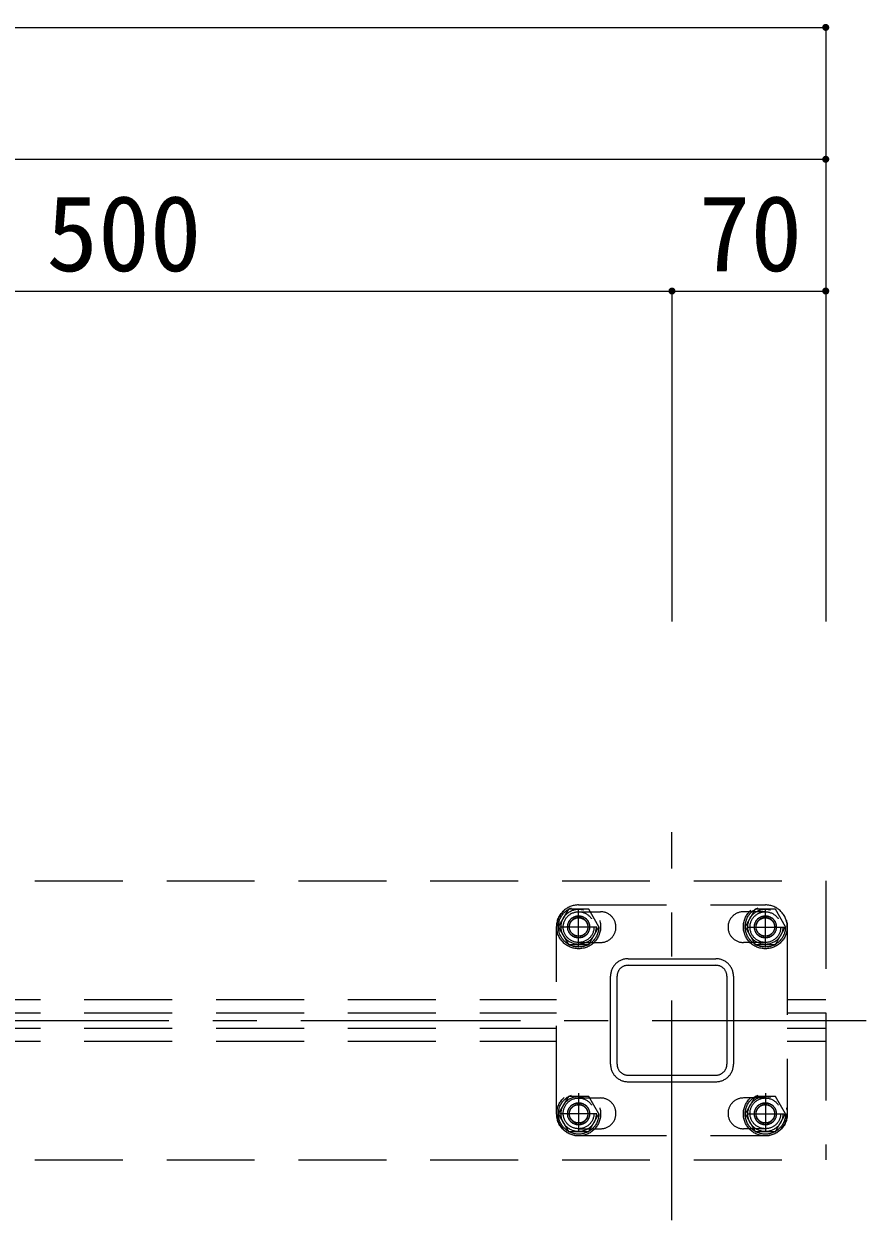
# Model space of a CAD drawing. Units: millimetres, scale not verified, with parts at other scales. Extents: x -10000 to 10000, y -6924 to 6926.
# Drawn here: x 4658 to 5616, y 3830 to 5191 of the extents above; entities that cross this region are included whole.
import ezdxf
from ezdxf.enums import TextEntityAlignment as Align

# ---------------------------------------------------------------- set-up
doc = ezdxf.new("R2010")
doc.units = ezdxf.units.MM
doc.header["$LTSCALE"] = 50
doc.linetypes.add('CHAIN1', pattern=[8, 5, -1, 1, -1])
doc.linetypes.add('DASHED2', pattern=[3, 2, -1])
for name, color, linetype, lineweight in [('0-C_1-7', 7, 'Continuous', 9), ('1-6_2-3', 7, 'DASHED2', 9), ('1-9_寸法', 2, 'DASHED2', 9), ('1-C_2-7', 7, 'Continuous', 9), ('1-E_2-1', 2, 'DASHED2', 9)]:
    doc.layers.add(name, color=color, linetype=linetype, lineweight=lineweight)
doc.styles.add('ＭＳ ゴシック', font='')
doc.styles.get('ＭＳ ゴシック').set_extended_font_data('MS Gothic')

msp = doc.modelspace()

# ---------------------------------------------------------------- linework, layer by layer
at = {"layer": '1-6_2-3'}
for p, q in [((4276.81, 4080.81), (5264.28, 4080.81)), ((5526.78, 4080.81), (5570.53, 4080.81)), ((4276.81, 4065.81), (5264.28, 4065.81)), ((5526.78, 4065.81), (5570.53, 4065.81)), ((4276.81, 4048.31), (5264.28, 4048.31)), ((5526.78, 4048.31), (5570.53, 4048.31)), ((4276.81, 4033.31), (5264.28, 4033.31)), ((5526.78, 4033.31), (5570.53, 4033.31)), ((3320.53, 3898.31), (5570.53, 3898.31))]:
    msp.add_line(p, q, dxfattribs=at)
msp.add_lwpolyline([(3320.53, 4215.81), (5570.53, 4215.81), (5570.53, 3898.31)], dxfattribs=at)
at = {"layer": '1-9_寸法'}
for p, q in [((5300.85, 4183.58), (5277.76, 4183.58)), ((5277.76, 3970.55), (5266.21, 3950.55)), ((5300.85, 3970.55), (5277.76, 3970.55)), ((5312.4, 3950.55), (5300.85, 3970.55)), ((5524.9, 3950.55), (5513.35, 3970.55)), ((5266.21, 3950.55), (5277.76, 3930.55)), ((5300.85, 3930.55), (5312.4, 3950.55)), ((5277.76, 3930.55), (5300.85, 3930.55))]:
    msp.add_line(p, q, dxfattribs=at)
at = {"layer": '1-9_寸法', "color": 3, "linetype": 'CHAIN1'}
msp.add_line((2973.03, 4057.06), (5616.42, 4057.06), dxfattribs=at)
at = {"layer": '1-9_寸法'}
for points in [[(5277.76, 4183.58), (5266.21, 4163.58), (5277.76, 4143.58), (5300.85, 4143.58), (5312.4, 4163.58), (5300.85, 4183.58)], [(5490.26, 4183.58), (5478.71, 4163.58), (5490.26, 4143.58), (5513.35, 4143.58), (5524.9, 4163.58)], [(5524.9, 4163.58), (5513.35, 4183.58), (5490.26, 4183.58)], [(5513.35, 3970.55), (5490.26, 3970.55), (5478.71, 3950.55)], [(5478.71, 3950.55), (5490.26, 3930.55), (5513.35, 3930.55), (5524.9, 3950.55)]]:
    msp.add_lwpolyline(points, dxfattribs=at)
for centre, radius in [((5289.31, 4163.58), 25), ((5289.31, 4163.58), 23), ((5289.31, 4163.58), 20), ((5501.81, 4163.58), 25), ((5501.81, 4163.58), 23), ((5501.81, 4163.58), 20), ((5289.31, 4163.58), 12.5), ((5289.31, 4163.58), 10.62), ((5501.81, 4163.58), 12.5), ((5501.81, 4163.58), 10.62), ((5289.31, 3950.55), 25), ((5501.81, 3950.55), 25), ((5289.31, 3950.55), 23), ((5289.31, 3950.55), 20), ((5289.31, 3950.55), 12.5), ((5501.81, 3950.55), 23), ((5501.81, 3950.55), 20), ((5501.81, 3950.55), 12.5), ((5289.31, 3950.55), 10.62), ((5501.81, 3950.55), 10.62)]:
    msp.add_circle(centre, radius, dxfattribs=at)
at = {"layer": '1-C_2-7', "color": 3}
for p, q in [((3020.53, 5187.14), (5570.53, 5187.14)), ((5570.53, 5187.14), (5570.53, 4845.93)), ((5570.53, 5130.89), (5570.53, 4845.93)), ((3320.53, 5037.14), (5570.53, 5037.14)), ((4145.56, 4887.14), (5395.56, 4887.14)), ((5395.56, 4887.14), (5570.53, 4887.14)), ((5395.56, 4887.14), (5395.56, 4510.91)), ((5570.53, 4887.14), (5570.53, 4510.91))]:
    msp.add_line(p, q, dxfattribs=at)
at = {"layer": '1-C_2-7'}
for points in [[(5566.53, 5187.14), (5567.79, 5190.06), (5570.53, 5187.14)], [(5566.53, 5187.14), (5567.44, 5189.69), (5567.79, 5190.06)], [(5566.53, 5187.14), (5567.15, 5189.28), (5567.44, 5189.69)], [(5566.53, 5187.14), (5566.91, 5188.84), (5567.15, 5189.28)], [(5566.53, 5187.14), (5566.72, 5188.38), (5566.91, 5188.84)], [(5566.53, 5187.14), (5566.6, 5187.89), (5566.72, 5188.38)], [(5566.53, 5187.14), (5566.53, 5187.39), (5566.6, 5187.89)], [(5570.53, 5183.14), (5566.53, 5187.14), (5570.53, 5187.14)], [(5570.28, 5183.15), (5566.53, 5187.14), (5570.53, 5183.14)], [(5569.78, 5183.21), (5566.53, 5187.14), (5570.28, 5183.15)], [(5569.78, 5183.21), (5566.56, 5186.64), (5566.53, 5187.14)], [(5570.53, 5187.14), (5567.79, 5190.06), (5568.18, 5190.38)], [(5570.53, 5187.14), (5568.18, 5190.38), (5568.6, 5190.65)], [(5570.53, 5187.14), (5568.6, 5190.65), (5569.05, 5190.86)], [(5570.53, 5187.14), (5569.05, 5190.86), (5569.53, 5191.02)], [(5570.53, 5187.14), (5569.53, 5191.02), (5570.03, 5191.11)], [(5570.53, 5187.14), (5570.03, 5191.11), (5570.53, 5191.14)], [(5570.53, 5187.14), (5570.53, 5191.14), (5570.78, 5191.13)], [(5570.53, 5187.14), (5570.78, 5191.13), (5574.53, 5187.14)], [(5574.52, 5186.89), (5570.53, 5187.14), (5574.53, 5187.14)], [(5574.46, 5186.39), (5570.53, 5187.14), (5574.52, 5186.89)], [(5574.33, 5185.9), (5570.53, 5187.14), (5574.46, 5186.39)], [(5574.15, 5185.44), (5570.53, 5187.14), (5574.33, 5185.9)], [(5573.9, 5185), (5570.53, 5187.14), (5574.15, 5185.44)], [(5573.61, 5184.59), (5570.53, 5187.14), (5573.9, 5185)], [(5573.27, 5184.22), (5570.53, 5187.14), (5573.61, 5184.59)], [(5572.88, 5183.9), (5570.53, 5187.14), (5573.27, 5184.22)], [(5572.88, 5183.9), (5570.53, 5183.14), (5570.53, 5187.14)], [(5574.53, 5187.14), (5570.78, 5191.13), (5571.28, 5191.07)], [(5574.5, 5187.64), (5571.28, 5191.07), (5571.76, 5190.95)], [(5574.53, 5187.14), (5571.28, 5191.07), (5574.5, 5187.64)], [(5574.4, 5188.14), (5571.76, 5190.95), (5572.23, 5190.76)], [(5574.5, 5187.64), (5571.76, 5190.95), (5574.4, 5188.14)], [(5574.25, 5188.61), (5572.23, 5190.76), (5572.67, 5190.52)], [(5574.4, 5188.14), (5572.23, 5190.76), (5574.25, 5188.61)], [(5574.03, 5189.07), (5572.67, 5190.52), (5573.08, 5190.22)], [(5574.25, 5188.61), (5572.67, 5190.52), (5574.03, 5189.07)], [(5573.76, 5189.49), (5573.08, 5190.22), (5573.44, 5189.88)], [(5574.03, 5189.07), (5573.08, 5190.22), (5573.76, 5189.49)], [(5569.29, 5183.34), (5566.56, 5186.64), (5569.78, 5183.21)], [(5569.29, 5183.34), (5566.65, 5186.15), (5566.56, 5186.64)], [(5568.82, 5183.52), (5566.65, 5186.15), (5569.29, 5183.34)], [(5568.82, 5183.52), (5566.81, 5185.67), (5566.65, 5186.15)], [(5568.38, 5183.76), (5566.81, 5185.67), (5568.82, 5183.52)], [(5568.38, 5183.76), (5567.02, 5185.21), (5566.81, 5185.67)], [(5567.98, 5184.06), (5567.02, 5185.21), (5568.38, 5183.76)], [(5567.98, 5184.06), (5567.29, 5184.79), (5567.02, 5185.21)], [(5567.61, 5184.4), (5567.29, 5184.79), (5567.98, 5184.06)], [(5572.45, 5183.64), (5570.53, 5183.14), (5572.88, 5183.9)], [(5572, 5183.42), (5570.53, 5183.14), (5572.45, 5183.64)], [(5571.52, 5183.27), (5570.53, 5183.14), (5572, 5183.42)], [(5571.03, 5183.17), (5570.53, 5183.14), (5571.52, 5183.27)], [(5566.53, 5037.14), (5567.79, 5040.06), (5570.53, 5037.14)], [(5566.53, 5037.14), (5567.44, 5039.69), (5567.79, 5040.06)], [(5566.53, 5037.14), (5567.15, 5039.28), (5567.44, 5039.69)], [(5566.53, 5037.14), (5566.91, 5038.84), (5567.15, 5039.28)], [(5566.53, 5037.14), (5566.72, 5038.38), (5566.91, 5038.84)], [(5566.53, 5037.14), (5566.6, 5037.89), (5566.72, 5038.38)], [(5566.53, 5037.14), (5566.53, 5037.39), (5566.6, 5037.89)], [(5570.53, 5033.14), (5566.53, 5037.14), (5570.53, 5037.14)], [(5570.28, 5033.15), (5566.53, 5037.14), (5570.53, 5033.14)], [(5569.78, 5033.21), (5566.53, 5037.14), (5570.28, 5033.15)], [(5569.78, 5033.21), (5566.56, 5036.64), (5566.53, 5037.14)], [(5570.53, 5037.14), (5567.79, 5040.06), (5568.18, 5040.38)], [(5570.53, 5037.14), (5568.18, 5040.38), (5568.6, 5040.65)], [(5570.53, 5037.14), (5568.6, 5040.65), (5569.05, 5040.86)], [(5570.53, 5037.14), (5569.05, 5040.86), (5569.53, 5041.02)], [(5570.53, 5037.14), (5569.53, 5041.02), (5570.03, 5041.11)], [(5570.53, 5037.14), (5570.03, 5041.11), (5570.53, 5041.14)], [(5570.53, 5037.14), (5570.53, 5041.14), (5570.78, 5041.13)], [(5570.53, 5037.14), (5570.78, 5041.13), (5574.53, 5037.14)], [(5574.52, 5036.89), (5570.53, 5037.14), (5574.53, 5037.14)], [(5574.46, 5036.39), (5570.53, 5037.14), (5574.52, 5036.89)], [(5574.33, 5035.9), (5570.53, 5037.14), (5574.46, 5036.39)], [(5574.15, 5035.44), (5570.53, 5037.14), (5574.33, 5035.9)], [(5573.9, 5035), (5570.53, 5037.14), (5574.15, 5035.44)], [(5573.61, 5034.59), (5570.53, 5037.14), (5573.9, 5035)], [(5573.27, 5034.22), (5570.53, 5037.14), (5573.61, 5034.59)], [(5572.88, 5033.9), (5570.53, 5037.14), (5573.27, 5034.22)], [(5572.88, 5033.9), (5570.53, 5033.14), (5570.53, 5037.14)], [(5574.53, 5037.14), (5570.78, 5041.13), (5571.28, 5041.07)], [(5574.5, 5037.64), (5571.28, 5041.07), (5571.76, 5040.95)], [(5574.53, 5037.14), (5571.28, 5041.07), (5574.5, 5037.64)], [(5574.4, 5038.14), (5571.76, 5040.95), (5572.23, 5040.76)], [(5574.5, 5037.64), (5571.76, 5040.95), (5574.4, 5038.14)], [(5574.25, 5038.61), (5572.23, 5040.76), (5572.67, 5040.52)], [(5574.4, 5038.14), (5572.23, 5040.76), (5574.25, 5038.61)], [(5574.03, 5039.07), (5572.67, 5040.52), (5573.08, 5040.22)], [(5574.25, 5038.61), (5572.67, 5040.52), (5574.03, 5039.07)], [(5573.76, 5039.49), (5573.08, 5040.22), (5573.44, 5039.88)], [(5574.03, 5039.07), (5573.08, 5040.22), (5573.76, 5039.49)], [(5569.29, 5033.34), (5566.56, 5036.64), (5569.78, 5033.21)], [(5569.29, 5033.34), (5566.65, 5036.15), (5566.56, 5036.64)], [(5568.82, 5033.52), (5566.65, 5036.15), (5569.29, 5033.34)], [(5568.82, 5033.52), (5566.81, 5035.67), (5566.65, 5036.15)], [(5568.38, 5033.76), (5566.81, 5035.67), (5568.82, 5033.52)], [(5568.38, 5033.76), (5567.02, 5035.21), (5566.81, 5035.67)], [(5567.98, 5034.06), (5567.02, 5035.21), (5568.38, 5033.76)], [(5567.98, 5034.06), (5567.29, 5034.79), (5567.02, 5035.21)], [(5567.61, 5034.4), (5567.29, 5034.79), (5567.98, 5034.06)], [(5572.45, 5033.64), (5570.53, 5033.14), (5572.88, 5033.9)], [(5572, 5033.42), (5570.53, 5033.14), (5572.45, 5033.64)], [(5571.52, 5033.27), (5570.53, 5033.14), (5572, 5033.42)], [(5571.03, 5033.17), (5570.53, 5033.14), (5571.52, 5033.27)], [(5391.56, 4887.14), (5392.82, 4890.06), (5395.56, 4887.14)], [(5391.56, 4887.14), (5392.47, 4889.69), (5392.82, 4890.06)], [(5391.56, 4887.14), (5392.18, 4889.28), (5392.47, 4889.69)], [(5391.56, 4887.14), (5391.94, 4888.84), (5392.18, 4889.28)], [(5391.56, 4887.14), (5391.75, 4888.38), (5391.94, 4888.84)], [(5391.56, 4887.14), (5391.63, 4887.89), (5391.75, 4888.38)], [(5391.56, 4887.14), (5391.56, 4887.39), (5391.63, 4887.89)], [(5395.56, 4887.14), (5392.82, 4890.06), (5393.21, 4890.38)], [(5395.56, 4887.14), (5393.21, 4890.38), (5393.63, 4890.65)], [(5395.56, 4887.14), (5393.63, 4890.65), (5394.08, 4890.86)], [(5395.56, 4887.14), (5394.08, 4890.86), (5394.56, 4891.02)], [(5395.56, 4887.14), (5394.56, 4891.02), (5395.06, 4891.11)], [(5395.56, 4887.14), (5395.06, 4891.11), (5395.56, 4891.14)], [(5395.56, 4887.14), (5395.56, 4891.14), (5395.81, 4891.13)], [(5395.56, 4887.14), (5395.81, 4891.13), (5399.56, 4887.14)], [(5399.56, 4887.14), (5395.81, 4891.13), (5396.31, 4891.07)], [(5399.52, 4887.64), (5396.31, 4891.07), (5396.79, 4890.95)], [(5399.56, 4887.14), (5396.31, 4891.07), (5399.52, 4887.64)], [(5399.43, 4888.14), (5396.79, 4890.95), (5397.26, 4890.76)], [(5399.52, 4887.64), (5396.79, 4890.95), (5399.43, 4888.14)], [(5399.28, 4888.61), (5397.26, 4890.76), (5397.7, 4890.52)], [(5399.43, 4888.14), (5397.26, 4890.76), (5399.28, 4888.61)], [(5399.06, 4889.07), (5397.7, 4890.52), (5398.11, 4890.22)], [(5399.28, 4888.61), (5397.7, 4890.52), (5399.06, 4889.07)], [(5398.79, 4889.49), (5398.11, 4890.22), (5398.47, 4889.88)], [(5399.06, 4889.07), (5398.11, 4890.22), (5398.79, 4889.49)], [(5566.53, 4887.14), (5567.79, 4890.06), (5570.53, 4887.14)], [(5566.53, 4887.14), (5567.44, 4889.69), (5567.79, 4890.06)], [(5566.53, 4887.14), (5567.15, 4889.28), (5567.44, 4889.69)], [(5566.53, 4887.14), (5566.91, 4888.84), (5567.15, 4889.28)], [(5566.53, 4887.14), (5566.72, 4888.38), (5566.91, 4888.84)], [(5566.53, 4887.14), (5566.6, 4887.89), (5566.72, 4888.38)], [(5566.53, 4887.14), (5566.53, 4887.39), (5566.6, 4887.89)], [(5570.53, 4887.14), (5567.79, 4890.06), (5568.18, 4890.38)], [(5570.53, 4887.14), (5568.18, 4890.38), (5568.6, 4890.65)], [(5570.53, 4887.14), (5568.6, 4890.65), (5569.05, 4890.86)], [(5570.53, 4887.14), (5569.05, 4890.86), (5569.53, 4891.02)], [(5570.53, 4887.14), (5569.53, 4891.02), (5570.03, 4891.11)], [(5570.53, 4887.14), (5570.03, 4891.11), (5570.53, 4891.14)], [(5570.53, 4887.14), (5570.53, 4891.14), (5570.78, 4891.13)], [(5570.53, 4887.14), (5570.78, 4891.13), (5574.53, 4887.14)], [(5574.53, 4887.14), (5570.78, 4891.13), (5571.28, 4891.07)], [(5574.5, 4887.64), (5571.28, 4891.07), (5571.76, 4890.95)], [(5574.53, 4887.14), (5571.28, 4891.07), (5574.5, 4887.64)], [(5574.4, 4888.14), (5571.76, 4890.95), (5572.23, 4890.76)], [(5574.5, 4887.64), (5571.76, 4890.95), (5574.4, 4888.14)], [(5574.25, 4888.61), (5572.23, 4890.76), (5572.67, 4890.52)], [(5574.4, 4888.14), (5572.23, 4890.76), (5574.25, 4888.61)], [(5574.03, 4889.07), (5572.67, 4890.52), (5573.08, 4890.22)], [(5574.25, 4888.61), (5572.67, 4890.52), (5574.03, 4889.07)], [(5573.76, 4889.49), (5573.08, 4890.22), (5573.44, 4889.88)], [(5574.03, 4889.07), (5573.08, 4890.22), (5573.76, 4889.49)], [(5395.56, 4883.14), (5391.56, 4887.14), (5395.56, 4887.14)], [(5395.31, 4883.15), (5391.56, 4887.14), (5395.56, 4883.14)], [(5394.81, 4883.21), (5391.56, 4887.14), (5395.31, 4883.15)], [(5394.81, 4883.21), (5391.59, 4886.64), (5391.56, 4887.14)], [(5394.32, 4883.34), (5391.59, 4886.64), (5394.81, 4883.21)], [(5394.32, 4883.34), (5391.68, 4886.15), (5391.59, 4886.64)], [(5393.85, 4883.52), (5391.68, 4886.15), (5394.32, 4883.34)], [(5393.85, 4883.52), (5391.84, 4885.67), (5391.68, 4886.15)], [(5393.41, 4883.76), (5391.84, 4885.67), (5393.85, 4883.52)], [(5393.41, 4883.76), (5392.05, 4885.21), (5391.84, 4885.67)], [(5393.01, 4884.06), (5392.05, 4885.21), (5393.41, 4883.76)], [(5393.01, 4884.06), (5392.32, 4884.79), (5392.05, 4885.21)], [(5392.64, 4884.4), (5392.32, 4884.79), (5393.01, 4884.06)], [(5399.55, 4886.89), (5395.56, 4887.14), (5399.56, 4887.14)], [(5399.49, 4886.39), (5395.56, 4887.14), (5399.55, 4886.89)], [(5399.36, 4885.9), (5395.56, 4887.14), (5399.49, 4886.39)], [(5399.18, 4885.44), (5395.56, 4887.14), (5399.36, 4885.9)], [(5398.93, 4885), (5395.56, 4887.14), (5399.18, 4885.44)], [(5398.64, 4884.59), (5395.56, 4887.14), (5398.93, 4885)], [(5398.29, 4884.22), (5395.56, 4887.14), (5398.64, 4884.59)], [(5397.91, 4883.9), (5395.56, 4887.14), (5398.29, 4884.22)], [(5397.91, 4883.9), (5395.56, 4883.14), (5395.56, 4887.14)], [(5397.48, 4883.64), (5395.56, 4883.14), (5397.91, 4883.9)], [(5397.03, 4883.42), (5395.56, 4883.14), (5397.48, 4883.64)], [(5396.55, 4883.27), (5395.56, 4883.14), (5397.03, 4883.42)], [(5396.06, 4883.17), (5395.56, 4883.14), (5396.55, 4883.27)], [(5570.53, 4883.14), (5566.53, 4887.14), (5570.53, 4887.14)], [(5570.28, 4883.15), (5566.53, 4887.14), (5570.53, 4883.14)], [(5569.78, 4883.21), (5566.53, 4887.14), (5570.28, 4883.15)], [(5569.78, 4883.21), (5566.56, 4886.64), (5566.53, 4887.14)], [(5569.29, 4883.34), (5566.56, 4886.64), (5569.78, 4883.21)], [(5569.29, 4883.34), (5566.65, 4886.15), (5566.56, 4886.64)], [(5568.82, 4883.52), (5566.65, 4886.15), (5569.29, 4883.34)], [(5568.82, 4883.52), (5566.81, 4885.67), (5566.65, 4886.15)], [(5568.38, 4883.76), (5566.81, 4885.67), (5568.82, 4883.52)], [(5568.38, 4883.76), (5567.02, 4885.21), (5566.81, 4885.67)], [(5567.98, 4884.06), (5567.02, 4885.21), (5568.38, 4883.76)], [(5567.98, 4884.06), (5567.29, 4884.79), (5567.02, 4885.21)], [(5567.61, 4884.4), (5567.29, 4884.79), (5567.98, 4884.06)], [(5574.52, 4886.89), (5570.53, 4887.14), (5574.53, 4887.14)], [(5574.46, 4886.39), (5570.53, 4887.14), (5574.52, 4886.89)], [(5574.33, 4885.9), (5570.53, 4887.14), (5574.46, 4886.39)], [(5574.15, 4885.44), (5570.53, 4887.14), (5574.33, 4885.9)], [(5573.9, 4885), (5570.53, 4887.14), (5574.15, 4885.44)], [(5573.61, 4884.59), (5570.53, 4887.14), (5573.9, 4885)], [(5573.27, 4884.22), (5570.53, 4887.14), (5573.61, 4884.59)], [(5572.88, 4883.9), (5570.53, 4887.14), (5573.27, 4884.22)], [(5572.88, 4883.9), (5570.53, 4883.14), (5570.53, 4887.14)], [(5572.45, 4883.64), (5570.53, 4883.14), (5572.88, 4883.9)], [(5572, 4883.42), (5570.53, 4883.14), (5572.45, 4883.64)], [(5571.52, 4883.27), (5570.53, 4883.14), (5572, 4883.42)], [(5571.03, 4883.17), (5570.53, 4883.14), (5571.52, 4883.27)]]:
    msp.add_solid(points, dxfattribs=at)
at = {"layer": '1-E_2-1', "color": 3, "linetype": 'CHAIN1'}
for p, q in [((5395.56, 3829.79), (5395.56, 4271.44)), ((5289.31, 4139.94), (5289.31, 4184.23)), ((5501.81, 4139.94), (5501.81, 4184.23)), ((5309.91, 4163.31), (5268.08, 4163.31)), ((5481.21, 4163.31), (5523.03, 4163.31)), ((5289.31, 3974.18), (5289.31, 3929.9)), ((5501.81, 3974.18), (5501.81, 3929.9)), ((5309.91, 3950.81), (5268.08, 3950.81)), ((5481.21, 3950.81), (5523.03, 3950.81))]:
    msp.add_line(p, q, dxfattribs=at)
at = {"layer": '1-E_2-1'}
for p, q in [((5289.31, 4188.47), (5501.81, 4188.47)), ((5289.31, 4180.71), (5314.31, 4180.71)), ((5501.81, 4180.71), (5476.81, 4180.71)), ((5264.31, 3950.97), (5264.31, 4163.47)), ((5526.81, 4163.47), (5526.81, 3950.97)), ((5289.31, 4145.71), (5314.31, 4145.71)), ((5501.81, 4145.71), (5476.81, 4145.71)), ((5345.56, 4127.22), (5445.56, 4127.22)), ((5345.56, 4119.72), (5445.56, 4119.72)), ((5325.56, 4007.22), (5325.56, 4107.22)), ((5333.06, 4007.22), (5333.06, 4107.22)), ((5458.06, 4107.22), (5458.06, 4007.22)), ((5465.56, 4107.22), (5465.56, 4007.22)), ((5345.56, 3994.72), (5445.56, 3994.72)), ((5345.56, 3987.22), (5445.56, 3987.22)), ((5289.31, 3968.74), (5314.31, 3968.74)), ((5501.81, 3968.74), (5476.81, 3968.74)), ((5289.31, 3933.74), (5314.31, 3933.74)), ((5289.31, 3925.97), (5501.81, 3925.97)), ((5501.81, 3933.74), (5476.81, 3933.74))]:
    msp.add_line(p, q, dxfattribs=at)
for centre in [(5289.31, 4163.21), (5501.81, 4163.21), (5289.31, 3951.24), (5501.81, 3951.24)]:
    msp.add_circle(centre, 17.5, dxfattribs=at)
at = {"layer": '1-E_2-1', "color": 3}
for centre, radius in [((5289.31, 4163.31), 12.5), ((5289.31, 4163.31), 10.5), ((5501.81, 4163.31), 12.5), ((5501.81, 4163.31), 10.5), ((5289.31, 3950.81), 12.5), ((5501.81, 3950.81), 12.5), ((5289.31, 3950.81), 10.5), ((5501.81, 3950.81), 10.5)]:
    msp.add_circle(centre, radius, dxfattribs=at)
at = {"layer": '1-E_2-1'}
for centre, radius, start, end in [((5289.31, 4163.47), 25, 90, 180), ((5314.31, 4163.21), 17.5, 0.35704, 90), ((5476.81, 4163.21), 17.5, 90, 270), ((5501.81, 4163.47), 25, 0, 90), ((5314.31, 4163.21), 17.5, 270, 0.35704), ((5345.56, 4107.22), 20, 90, 180), ((5445.56, 4107.22), 20, 0, 90), ((5345.56, 4107.22), 12.5, 90, 180), ((5445.56, 4107.22), 12.5, 0, 90), ((5345.56, 4007.22), 20, 180, 270), ((5345.56, 4007.22), 12.5, 180, 270), ((5445.56, 4007.22), 12.5, 270, 0), ((5445.56, 4007.22), 20, 270, 0), ((5314.31, 3951.24), 17.5, 270, 90), ((5476.81, 3951.24), 17.5, 90, 270), ((5289.31, 3950.97), 25, 180, 270), ((5501.81, 3950.97), 25, 270, 0)]:
    msp.add_arc(centre, radius, start, end, dxfattribs=at)

# ---------------------------------------------------------------- texts
at = {"layer": '0-C_1-7', "color": 4, "style": 'ＭＳ ゴシック'}
for s, p in [('500', (4683.56, 4883.77)), ('70', (5426.04, 4883.77))]:
    msp.add_text(s, height=86.51, dxfattribs=at).set_placement(p, align=Align.BOTTOM_LEFT)

doc.saveas('drawing.dxf')
